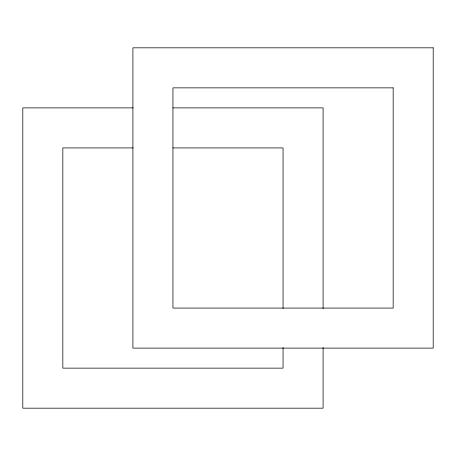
<?xml version="1.0" encoding="UTF-8"?>
<svg xmlns="http://www.w3.org/2000/svg" width="456" height="456" viewBox="0 0 456 456"><rect width="100%" height="100%" fill="white"/><g stroke="black" fill="none" stroke-linecap="round" stroke-linejoin="round"><path stroke-width="0.68" d="M133.163 107.884L22.8 107.884L22.8 408.177L323.093 408.177L323.093 347.535M172.944 107.884L323.093 107.884L323.093 308.552M133.163 147.921L62.837 147.921L62.837 368.135L283.056 368.135L283.056 347.535M172.944 147.921L283.056 147.921L283.056 308.467M433.2 47.823L132.907 47.823L132.907 348.116L433.2 348.116L433.2 47.823M393.163 87.865L172.944 87.865L172.944 308.079L393.163 308.079L393.163 87.865"/></g></svg>
